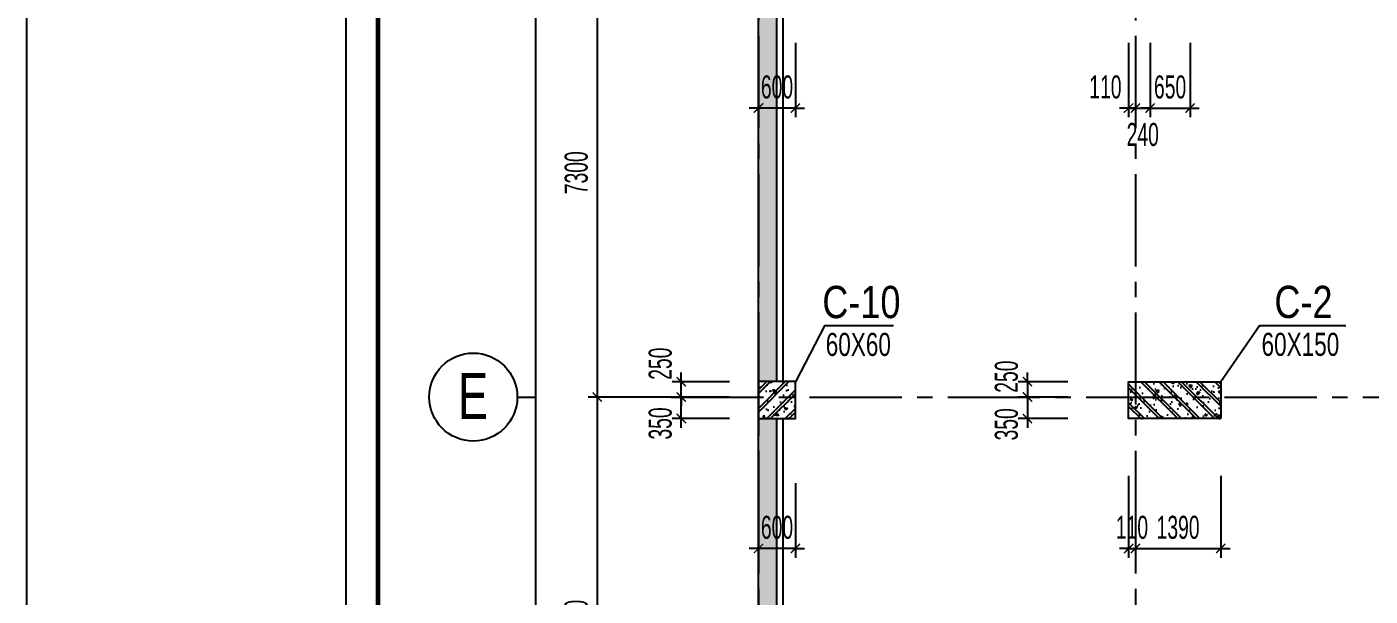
# Model space of a CAD drawing. Extents: x 1719887 to 1865417, y -150890 to 59748.
# Drawn here: x 1719887 to 1741740, y 12701 to 21965 of the extents above; entities that cross this region are included whole.
import ezdxf
from ezdxf.enums import TextEntityAlignment as Align

# ---------------------------------------------------------------- set-up
doc = ezdxf.new("R2010")
doc.units = 0
doc.header["$LTSCALE"] = 1000
doc.header["$MEASUREMENT"] = 0
doc.header["$PDMODE"] = 3
doc.linetypes.add('CENTER2', pattern=[1.125, 0.75, -0.125, 0.125, -0.125])
doc.layers.get('0').update_dxf_attribs({"linetype": 'CONTINUOUS'})
doc.layers.get('Defpoints').update_dxf_attribs({"linetype": 'CONTINUOUS'})
for name, color, linetype in [('CDC-KHUNGTEN', 7, 'CONTINUOUS'), ('CDC.01.AXIS', 160, 'CENTER2'), ('CDC.02.DIM', 1, 'CONTINUOUS'), ('CDC.05.STEEL', 4, 'CONTINUOUS'), ('CDC.06.TEXT', 2, 'CONTINUOUS'), ('CDC.10.HATCH', 9, 'CONTINUOUS'), ('CDC.11.NOTE', 8, 'CONTINUOUS'), ('KCS_CHI', 1, 'CONTINUOUS')]:
    doc.layers.add(name, color=color, linetype=linetype)
doc.styles.add('ARIAL', font='arial.ttf', dxfattribs={"width": 0.6})
doc.dimstyles.new('D150', dxfattribs={"dimscale": 150, "dimtxt": 2.5, "dimasz": 1, "dimexe": 1, "dimexo": 0, "dimgap": 1, "dimtad": 1, "dimdec": 0, "dimdsep": 46, "dimtxsty": 'ARIAL', "dimblk": 'ARCHTICK', "dimcen": 1, "dimdle": 1, "dimclrd": 1, "dimclre": 1, "dimclrt": 2, "dimadec": 0, "dimazin": 0, "dimtfac": 0.00072, "dimtdec": 0, "dimtix": 1, "dimtmove": 2, "dimatfit": 3, "dimldrblk": 'ARCHTICK', "dimfxl": 1, "dimtolj": 1, "dimlwd": -1, "dimlwe": -1, "dimarcsym": 0})

# ---------------------------------------------------------------- blocks, each defined once
blk = doc.blocks.new('_ARCHTICK')
at = {"color": 0, "linetype": 'ByBlock', "const_width": 0.15}
blk.add_lwpolyline([(-0.5, -0.5), (0.5, 0.5)], dxfattribs=at)
blk = doc.blocks.new('*D440')
at = {"layer": 'CDC.02.DIM', "color": 1, "transparency": 16777216}
for p, q in [((1729167, 23391), (1729167, 15791)), ((1730533, 23241), (1729017, 23241)), ((1730533, 15941), (1729017, 15941))]:
    blk.add_line(p, q, dxfattribs=at)
at = {"layer": 'Defpoints', "color": 0, "transparency": 16777216}
for p in [(1730533, 23241), (1729167, 15941), (1730533, 15941)]:
    blk.add_point(p, dxfattribs=at)
at = {"layer": 'CDC.02.DIM', "color": 1, "transparency": 16777216, "xscale": 150, "yscale": 150, "zscale": 150}
for p, rotation in [((1729167, 23241), 90), ((1729167, 15941), 270)]:
    blk.add_blockref('_ARCHTICK', p, dxfattribs=dict(at, rotation=rotation))
at = {"layer": 'CDC.02.DIM', "color": 2, "transparency": 16777216, "insert": (1728825, 19591), "char_height": 375, "attachment_point": 5, "rotation": 90, "style": 'ARIAL'}
blk.add_mtext('\\A1;7300', dxfattribs=at)
blk = doc.blocks.new('*D441')
at = {"layer": 'CDC.02.DIM', "color": 1, "transparency": 16777216}
for p, q in [((1729167, 16091), (1729167, 8491)), ((1730533, 15941), (1729017, 15941)), ((1730533, 8641), (1729017, 8641))]:
    blk.add_line(p, q, dxfattribs=at)
at = {"layer": 'Defpoints', "color": 0, "transparency": 16777216}
for p in [(1730533, 15941), (1729167, 8641), (1730533, 8641)]:
    blk.add_point(p, dxfattribs=at)
at = {"layer": 'CDC.02.DIM', "color": 1, "transparency": 16777216, "xscale": 150, "yscale": 150, "zscale": 150}
for p, rotation in [((1729167, 15941), 90), ((1729167, 8641), 270)]:
    blk.add_blockref('_ARCHTICK', p, dxfattribs=dict(at, rotation=rotation))
at = {"layer": 'CDC.02.DIM', "color": 2, "transparency": 16777216, "insert": (1728825, 12291), "char_height": 375, "attachment_point": 5, "rotation": 90, "style": 'ARIAL'}
blk.add_mtext('\\A1;7300', dxfattribs=at)
blk = doc.blocks.new('*D445')
at = {"layer": 'CDC.02.DIM', "color": 1, "transparency": 16777216}
for p, q in [((1728167, -23199), (1728167, 32391)), ((1730533, 32241), (1728017, 32241)), ((1730533, -23049), (1728017, -23049))]:
    blk.add_line(p, q, dxfattribs=at)
at = {"layer": 'Defpoints', "color": 0, "transparency": 16777216}
for p in [(1728167, 32241), (1730533, 32241), (1730533, -23049)]:
    blk.add_point(p, dxfattribs=at)
at = {"layer": 'CDC.02.DIM', "color": 1, "transparency": 16777216, "xscale": 150, "yscale": 150, "zscale": 150}
for p, rotation in [((1728167, 32241), 90), ((1728167, -23049), 270)]:
    blk.add_blockref('_ARCHTICK', p, dxfattribs=dict(at, rotation=rotation))
at = {"layer": 'CDC.02.DIM', "color": 2, "transparency": 16777216, "insert": (1727825, 4596), "char_height": 375, "attachment_point": 5, "rotation": 90, "style": 'ARIAL'}
blk.add_mtext('\\A1;55290', dxfattribs=at)
blk = doc.blocks.new('TH1')
at = {"layer": 'CDC.10.HATCH'}
h = blk.add_hatch(dxfattribs=at)
h.set_pattern_fill('CHAU-01', color=256, scale=80, style=0, pattern_type=2)
h.set_pattern_definition([(50, (0, 0), (573.80815, -50.20171), [60, -660]), (355, (0, 0), (-111.00107, 601.7537), [48, -528]), (100.4514, (47.8, -4.2), (462.8075, 551.55163), [50.99215, -560.91369]), (46.1842, (0, 160), (853.79284, -132.4152), [90, -990]), (96.6356, (71.15, 149), (747.73016, 779.2943), [76.48823, -841.3704]), (351.1842, (0, 160), (747.72956, 779.2949), [72, -792]), (21, (80, 120), (477.52564, -322.09511), [60, -660]), (326, (80, 120), (194.65227, 580.12004), [48, -528]), (71.4514, (119.8, 93.16), (672.1781, 258.0244), [50.99215, -560.91369]), (37.5, (0, 0), (9.727884, 266.315083), [0, -521.6, 0, -536, 0, -530]), (7.5, (0, 0), (210.45563, 315.52937), [0, -305.6, 0, -509.6, 0, -202]), (327.5, (-178.4, 0), (427.05795, -18.043897), [0, -200, 0, -624, 0, -828]), (317.5, (-258.4, 0), (466.548935, 80.083986), [0, -260, 0, -414.4, 0, -588]), (45, (0, 0), (-240.416306, 240.416306), []), (45, (0, 98), (-240.416306, 240.416306), [])])
h.paths.add_polyline_path([(1734850, -103598), (1734550, -103598), (1734550, -110158), (1734850, -110158)])
h.paths.add_polyline_path([(1734849, -96348), (1734549, -96348), (1734550, -102998), (1734850, -102998)])
h.paths.add_polyline_path([(1734849, -87748), (1734549, -87748), (1734549, -95748), (1734849, -95748)])
h.paths.add_polyline_path([(1734849, -80497), (1734549, -80497), (1734549, -87148), (1734849, -87148)])
h.paths.add_polyline_path([(1734849, -73338), (1734549, -73338), (1734549, -79897), (1734849, -79897)])
h.paths.add_polyline_path([(1734849, -68421), (1734549, -68421), (1734549, -72738), (1734849, -72738)])
h.paths.add_polyline_path([(1738394, -64148), (1740570, -64148), (1740570, -63848), (1738264, -63848), (1734549, -67821), (1734960, -67821)])
h = blk.add_hatch(dxfattribs=at)
h.set_pattern_fill('CHAU-01', color=256, scale=50, angle=270, style=0, pattern_type=2)
h.set_pattern_definition([(220, (3483905.78, -387218.8), (31.376067, -358.63009), [37.5, -412.5]), (275, (3483905.8, -387218.8), (-376.09607, 69.37567), [30, -330]), (169.5486, (3483908.4, -387248.68), (-344.71977, -289.25469), [31.870095, -350.571056]), (223.8158, (3483805.8, -387218.8), (82.75951, -533.62052), [56.25, -618.75]), (173.3644, (3483812.7, -387263.26), (-487.05894, -467.33135), [47.80514, -525.8565]), (278.8158, (3483805.8, -387218.8), (-487.0593, -467.33097), [45, -495]), (249, (3483830.78, -387268.8), (201.309445, -298.453526), [37.5, -412.5]), (304, (3483830.8, -387268.8), (-362.57502, -121.657666), [30, -330]), (198.5486, (3483847.56, -387293.66), (-161.26525, -420.111314), [31.870095, -350.571056]), (232.5, (3483905.78, -387218.79), (-166.446927, -6.079928), [0, -326, 0, -335, 0, -331.25]), (262.5, (3483905.78, -387218.8), (-197.205856, -131.534769), [0, -191, 0, -318.5, 0, -126.25]), (302.5, (3483905.78, -387107.29), (11.277436, -266.911218), [0, -125, 0, -390, 0, -517.5]), (312.5, (3483905.78, -387057.3), (-50.05249, -291.593085), [0, -162.5, 0, -259, 0, -367.5]), (225, (3483905.78, -387218.8), (-150.26019, 150.26019), []), (225, (3483844.53, -387218.8), (-150.26019, 150.26019), [])])
h.paths.add_polyline_path([(1734549, -80497), (1735149, -80497), (1735149, -79897), (1734549, -79897)])
h = blk.add_hatch(dxfattribs=at)
h.set_pattern_fill('CHAU-01', color=256, scale=50, style=0, pattern_type=2)
h.set_pattern_definition([(310, (0, -183495.4), (358.63009, 31.376067), [37.5, -412.5]), (5, (0, -183495.4), (-69.37567, -376.09607), [30, -330]), (259.5486, (29.9, -183492.77), (289.25469, -344.71977), [31.870095, -350.571056]), (313.8158, (0, -183595.4), (533.62052, 82.75951), [56.25, -618.75]), (263.3644, (44.47, -183588.5), (467.33135, -487.05894), [47.80514, -525.8565]), (8.8158, (0, -183595.4), (467.33097, -487.0593), [45, -495]), (339, (50, -183570.4), (298.453526, 201.309445), [37.5, -412.5]), (34, (50, -183570.4), (121.657666, -362.57502), [30, -330]), (288.5486, (74.87, -183553.6), (420.111314, -161.26525), [31.870095, -350.571056]), (322.5, (0, -183495.39), (6.079928, -166.446927), [0, -326, 0, -335, 0, -331.25]), (352.5, (0, -183495.39), (131.534769, -197.205856), [0, -191, 0, -318.5, 0, -126.25]), (32.5, (-111.5, -183495.39), (266.911218, 11.277436), [0, -125, 0, -390, 0, -517.5]), (42.5, (-161.5, -183495.39), (291.593085, -50.05249), [0, -162.5, 0, -259, 0, -367.5]), (315, (0, -183495.39), (-150.26019, -150.26019), []), (315, (0, -183556.64), (-150.26019, -150.26019), [])])
h.paths.add_polyline_path([(1742070, -80498), (1740680, -80498), (1740680, -80148), (1742070, -80148)])
h.paths.add_polyline_path([(1742070, -80148), (1740680, -80148), (1740680, -79898), (1742070, -79898)])
h.paths.add_polyline_path([(1740680, -80148), (1740570, -80148), (1740570, -79898), (1740680, -79898)])
h.paths.add_polyline_path([(1740680, -80498), (1740570, -80498), (1740570, -80148), (1740680, -80148)])
at = {"layer": 'CDC.01.AXIS', "ltscale": 2}
for p, q in [((1734550, -63021), (1734550, -119734)), ((1740680, -63021), (1740680, -119734)), ((1733131, -80148), (1840145, -80148))]:
    blk.add_line(p, q, dxfattribs=at)
at = {"layer": 'CDC.05.STEEL'}
for p, q in [((1734550, -119137), (1734549, -67821)), ((1734849, -79897), (1734849, -73338)), ((1734949, -79897), (1734949, -73338)), ((1734849, -87148), (1734849, -80497)), ((1734949, -87148), (1734949, -80497))]:
    blk.add_line(p, q, dxfattribs=at)
at = {"layer": 'CDC.05.STEEL', "ltscale": 2000}
for points in [[(1734549, -79897), (1734549, -80497), (1735149, -80497), (1735149, -79897)], [(1742070, -80498), (1740570, -80498), (1740570, -79898), (1742070, -79898)]]:
    blk.add_lwpolyline(points, close=True, dxfattribs=at)
blk = doc.blocks.new('*D475')
at = {"layer": 'CDC.02.DIM', "color": 1, "transparency": 16777216}
for p, q in [((1737810, 21707), (1737810, 20494)), ((1737920, 21707), (1737920, 20494)), ((1737810, 20644), (1737660, 20644)), ((1737810, 20644), (1737920, 20644)), ((1737920, 20644), (1738070, 20644))]:
    blk.add_line(p, q, dxfattribs=at)
at = {"layer": 'Defpoints', "color": 0, "transparency": 16777216}
for p in [(1737810, 21707), (1737920, 21707), (1737920, 20644)]:
    blk.add_point(p, dxfattribs=at)
at = {"layer": 'CDC.02.DIM', "color": 1, "transparency": 16777216, "xscale": 150, "yscale": 150, "zscale": 150}
blk.add_blockref('_ARCHTICK', (1737810, 20644), dxfattribs=at)
at = {"layer": 'CDC.02.DIM', "color": 1, "transparency": 16777216, "xscale": 150, "yscale": 150, "zscale": 150, "rotation": 180}
blk.add_blockref('_ARCHTICK', (1737920, 20644), dxfattribs=at)
at = {"layer": 'CDC.02.DIM', "color": 2, "transparency": 16777216, "insert": (1737433, 20985), "char_height": 375, "attachment_point": 5, "style": 'ARIAL'}
blk.add_mtext('\\A1;110', dxfattribs=at)
blk = doc.blocks.new('*D476')
at = {"layer": 'CDC.02.DIM', "color": 1, "transparency": 16777216}
for p, q in [((1737920, 21707), (1737920, 20494)), ((1738160, 21707), (1738160, 20494)), ((1737920, 20644), (1737770, 20644)), ((1737920, 20644), (1738160, 20644)), ((1738160, 20644), (1738310, 20644))]:
    blk.add_line(p, q, dxfattribs=at)
at = {"layer": 'Defpoints', "color": 0, "transparency": 16777216}
for p in [(1737920, 21707), (1738160, 21707), (1738160, 20644)]:
    blk.add_point(p, dxfattribs=at)
at = {"layer": 'CDC.02.DIM', "color": 1, "transparency": 16777216, "xscale": 150, "yscale": 150, "zscale": 150}
blk.add_blockref('_ARCHTICK', (1737920, 20644), dxfattribs=at)
at = {"layer": 'CDC.02.DIM', "color": 1, "transparency": 16777216, "xscale": 150, "yscale": 150, "zscale": 150, "rotation": 180}
blk.add_blockref('_ARCHTICK', (1738160, 20644), dxfattribs=at)
at = {"layer": 'CDC.02.DIM', "color": 2, "transparency": 16777216, "insert": (1738040, 20212), "char_height": 375, "attachment_point": 5, "style": 'ARIAL'}
blk.add_mtext('\\A1;240', dxfattribs=at)
blk = doc.blocks.new('*D477')
at = {"layer": 'CDC.02.DIM', "color": 1, "transparency": 16777216}
for p, q in [((1738160, 21707), (1738160, 20494)), ((1738810, 21707), (1738810, 20494)), ((1738160, 20644), (1738010, 20644)), ((1738160, 20644), (1738810, 20644)), ((1738810, 20644), (1738960, 20644))]:
    blk.add_line(p, q, dxfattribs=at)
at = {"layer": 'Defpoints', "color": 0, "transparency": 16777216}
for p in [(1738160, 21707), (1738810, 21707), (1738810, 20644)]:
    blk.add_point(p, dxfattribs=at)
at = {"layer": 'CDC.02.DIM', "color": 1, "transparency": 16777216, "xscale": 150, "yscale": 150, "zscale": 150}
blk.add_blockref('_ARCHTICK', (1738160, 20644), dxfattribs=at)
at = {"layer": 'CDC.02.DIM', "color": 1, "transparency": 16777216, "xscale": 150, "yscale": 150, "zscale": 150, "rotation": 180}
blk.add_blockref('_ARCHTICK', (1738810, 20644), dxfattribs=at)
at = {"layer": 'CDC.02.DIM', "color": 2, "transparency": 16777216, "insert": (1738485, 20985), "char_height": 375, "attachment_point": 5, "style": 'ARIAL'}
blk.add_mtext('\\A1;650', dxfattribs=at)
blk = doc.blocks.new('*D501')
at = {"layer": 'CDC.02.DIM', "color": 1, "transparency": 16777216}
for p, q in [((1731790, 21707), (1731790, 20494)), ((1732390, 21707), (1732390, 20494)), ((1731790, 20644), (1731640, 20644)), ((1732390, 20644), (1731790, 20644)), ((1732390, 20644), (1732540, 20644))]:
    blk.add_line(p, q, dxfattribs=at)
at = {"layer": 'Defpoints', "color": 0, "transparency": 16777216}
for p in [(1731790, 21707), (1732390, 21707), (1731790, 20644)]:
    blk.add_point(p, dxfattribs=at)
at = {"layer": 'CDC.02.DIM', "color": 1, "transparency": 16777216, "xscale": 150, "yscale": 150, "zscale": 150}
blk.add_blockref('_ARCHTICK', (1731790, 20644), dxfattribs=at)
at = {"layer": 'CDC.02.DIM', "color": 1, "transparency": 16777216, "xscale": 150, "yscale": 150, "zscale": 150, "rotation": 180}
blk.add_blockref('_ARCHTICK', (1732390, 20644), dxfattribs=at)
at = {"layer": 'CDC.02.DIM', "color": 2, "transparency": 16777216, "insert": (1732090, 20985), "char_height": 375, "attachment_point": 5, "style": 'ARIAL'}
blk.add_mtext('\\A1;600', dxfattribs=at)
blk = doc.blocks.new('*D503')
at = {"layer": 'CDC.02.DIM', "color": 1, "transparency": 16777216}
for p, q in [((1737810, 14659), (1737810, 13327)), ((1737920, 14659), (1737920, 13327)), ((1737810, 13477), (1737660, 13477)), ((1737810, 13477), (1737920, 13477)), ((1737920, 13477), (1738070, 13477))]:
    blk.add_line(p, q, dxfattribs=at)
at = {"layer": 'Defpoints', "color": 0, "transparency": 16777216}
for p in [(1737810, 14659), (1737920, 14659), (1737920, 13477)]:
    blk.add_point(p, dxfattribs=at)
at = {"layer": 'CDC.02.DIM', "color": 1, "transparency": 16777216, "xscale": 150, "yscale": 150, "zscale": 150}
blk.add_blockref('_ARCHTICK', (1737810, 13477), dxfattribs=at)
at = {"layer": 'CDC.02.DIM', "color": 1, "transparency": 16777216, "xscale": 150, "yscale": 150, "zscale": 150, "rotation": 180}
blk.add_blockref('_ARCHTICK', (1737920, 13477), dxfattribs=at)
at = {"layer": 'CDC.02.DIM', "color": 2, "transparency": 16777216, "insert": (1737865, 13819), "char_height": 375, "attachment_point": 5, "style": 'ARIAL'}
blk.add_mtext('\\A1;110', dxfattribs=at)
blk = doc.blocks.new('*D504')
at = {"layer": 'CDC.02.DIM', "color": 1, "transparency": 16777216}
for p, q in [((1737920, 14659), (1737920, 13327)), ((1739310, 14659), (1739310, 13327)), ((1737770, 13477), (1739460, 13477))]:
    blk.add_line(p, q, dxfattribs=at)
at = {"layer": 'Defpoints', "color": 0, "transparency": 16777216}
for p in [(1737920, 14659), (1739310, 14659), (1739310, 13477)]:
    blk.add_point(p, dxfattribs=at)
at = {"layer": 'CDC.02.DIM', "color": 1, "transparency": 16777216, "xscale": 150, "yscale": 150, "zscale": 150, "rotation": 180}
blk.add_blockref('_ARCHTICK', (1737920, 13477), dxfattribs=at)
at = {"layer": 'CDC.02.DIM', "color": 1, "transparency": 16777216, "xscale": 150, "yscale": 150, "zscale": 150}
blk.add_blockref('_ARCHTICK', (1739310, 13477), dxfattribs=at)
at = {"layer": 'CDC.02.DIM', "color": 2, "transparency": 16777216, "insert": (1738615, 13819), "char_height": 375, "attachment_point": 5, "style": 'ARIAL'}
blk.add_mtext('\\A1;1390', dxfattribs=at)
blk = doc.blocks.new('*D515')
at = {"layer": 'CDC.02.DIM', "color": 1, "transparency": 16777216}
for p, q in [((1731790, 14540), (1731790, 13327)), ((1732390, 14540), (1732390, 13327)), ((1731790, 13477), (1731640, 13477)), ((1732390, 13477), (1731790, 13477)), ((1732390, 13477), (1732540, 13477))]:
    blk.add_line(p, q, dxfattribs=at)
at = {"layer": 'Defpoints', "color": 0, "transparency": 16777216}
for p in [(1731790, 14540), (1732390, 14540), (1731790, 13477)]:
    blk.add_point(p, dxfattribs=at)
at = {"layer": 'CDC.02.DIM', "color": 1, "transparency": 16777216, "xscale": 150, "yscale": 150, "zscale": 150}
blk.add_blockref('_ARCHTICK', (1731790, 13477), dxfattribs=at)
at = {"layer": 'CDC.02.DIM', "color": 1, "transparency": 16777216, "xscale": 150, "yscale": 150, "zscale": 150, "rotation": 180}
blk.add_blockref('_ARCHTICK', (1732390, 13477), dxfattribs=at)
at = {"layer": 'CDC.02.DIM', "color": 2, "transparency": 16777216, "insert": (1732090, 13819), "char_height": 375, "attachment_point": 5, "style": 'ARIAL'}
blk.add_mtext('\\A1;600', dxfattribs=at)
blk = doc.blocks.new('*D816')
at = {"layer": 'CDC.02.DIM', "color": 1, "transparency": 16777216}
for p, q in [((1736824, 16191), (1736014, 16191)), ((1736164, 16191), (1736164, 16341)), ((1736164, 16191), (1736164, 15941)), ((1736824, 15941), (1736014, 15941)), ((1736164, 15941), (1736164, 15791))]:
    blk.add_line(p, q, dxfattribs=at)
at = {"layer": 'Defpoints', "color": 0, "transparency": 16777216}
for p in [(1736824, 16191), (1736164, 15941), (1736824, 15941)]:
    blk.add_point(p, dxfattribs=at)
at = {"layer": 'CDC.02.DIM', "color": 1, "transparency": 16777216, "xscale": 150, "yscale": 150, "zscale": 150}
for p, rotation in [((1736164, 16191), 270), ((1736164, 15941), 90)]:
    blk.add_blockref('_ARCHTICK', p, dxfattribs=dict(at, rotation=rotation))
at = {"layer": 'CDC.02.DIM', "color": 2, "transparency": 16777216, "insert": (1735823, 16273), "char_height": 375, "attachment_point": 5, "rotation": 90, "style": 'ARIAL'}
blk.add_mtext('\\A1;250', dxfattribs=at)
blk = doc.blocks.new('*D817')
at = {"layer": 'CDC.02.DIM', "color": 1, "transparency": 16777216}
for p, q in [((1736164, 16091), (1736164, 15441)), ((1736824, 15941), (1736014, 15941)), ((1736824, 15591), (1736014, 15591))]:
    blk.add_line(p, q, dxfattribs=at)
at = {"layer": 'Defpoints', "color": 0, "transparency": 16777216}
for p in [(1736824, 15941), (1736164, 15591), (1736824, 15591)]:
    blk.add_point(p, dxfattribs=at)
at = {"layer": 'CDC.02.DIM', "color": 1, "transparency": 16777216, "xscale": 150, "yscale": 150, "zscale": 150}
for p, rotation in [((1736164, 15941), 90), ((1736164, 15591), 270)]:
    blk.add_blockref('_ARCHTICK', p, dxfattribs=dict(at, rotation=rotation))
at = {"layer": 'CDC.02.DIM', "color": 2, "transparency": 16777216, "insert": (1735823, 15497), "char_height": 375, "attachment_point": 5, "rotation": 90, "style": 'ARIAL'}
blk.add_mtext('\\A1;350', dxfattribs=at)
blk = doc.blocks.new('*D983')
at = {"layer": 'CDC.02.DIM', "color": 1, "transparency": 16777216}
for p, q in [((1730533, 15441), (1730533, 16091)), ((1731318, 15941), (1730383, 15941)), ((1731318, 15591), (1730383, 15591))]:
    blk.add_line(p, q, dxfattribs=at)
at = {"layer": 'Defpoints', "color": 0, "transparency": 16777216}
for p in [(1730533, 15941), (1731318, 15941), (1731318, 15591)]:
    blk.add_point(p, dxfattribs=at)
at = {"layer": 'CDC.02.DIM', "color": 1, "transparency": 16777216, "xscale": 150, "yscale": 150, "zscale": 150}
for p, rotation in [((1730533, 15941), 90), ((1730533, 15591), 270)]:
    blk.add_blockref('_ARCHTICK', p, dxfattribs=dict(at, rotation=rotation))
at = {"layer": 'CDC.02.DIM', "color": 2, "transparency": 16777216, "insert": (1730192, 15511), "char_height": 375, "attachment_point": 5, "rotation": 90, "style": 'ARIAL'}
blk.add_mtext('\\A1;350', dxfattribs=at)
blk = doc.blocks.new('*D984')
at = {"layer": 'CDC.02.DIM', "color": 1, "transparency": 16777216}
for p, q in [((1731318, 16191), (1730383, 16191)), ((1730533, 16191), (1730533, 16341)), ((1730533, 15941), (1730533, 16191)), ((1731318, 15941), (1730383, 15941)), ((1730533, 15941), (1730533, 15791))]:
    blk.add_line(p, q, dxfattribs=at)
at = {"layer": 'Defpoints', "color": 0, "transparency": 16777216}
for p in [(1730533, 16191), (1731318, 16191), (1731318, 15941)]:
    blk.add_point(p, dxfattribs=at)
at = {"layer": 'CDC.02.DIM', "color": 1, "transparency": 16777216, "xscale": 150, "yscale": 150, "zscale": 150}
for p, rotation in [((1730533, 16191), 270), ((1730533, 15941), 90)]:
    blk.add_blockref('_ARCHTICK', p, dxfattribs=dict(at, rotation=rotation))
at = {"layer": 'CDC.02.DIM', "color": 2, "transparency": 16777216, "insert": (1730192, 16484), "char_height": 375, "attachment_point": 5, "rotation": 90, "style": 'ARIAL'}
blk.add_mtext('\\A1;250', dxfattribs=at)
blk = doc.blocks.new('KHUNG TEN')
at = {"layer": 'CDC-KHUNGTEN', "color": 8}
blk.add_lwpolyline([(75096, 1100), (83000, 1100), (83000, 58300), (3000, 58300), (3000, 1100), (75096, 1100)], dxfattribs=at)
at = {"layer": 'CDC-KHUNGTEN', "color": 255, "lineweight": 60}
blk.add_lwpolyline([(74900, 1400), (74900, 58000), (3300, 58000), (3300, 1400), (74900, 1400)], close=True, dxfattribs=at)
at = {"layer": 'Defpoints', "color": 1, "ltscale": 0.2}
blk.add_lwpolyline([(0, 0), (0, 59400), (84100, 59400), (84100, 0), (0, 0)], close=True, dxfattribs=at)

msp = doc.modelspace()

# ---------------------------------------------------------------- linework, layer by layer
at = {"layer": 'CDC.11.NOTE'}
for points in [[(1733986.2, 17097.6), (1732865.3, 17097.6), (1732389.4, 16190.1)], [(1741344.1, 17099), (1739939.3, 17099), (1739310.2, 16190.9)]]:
    msp.add_lwpolyline(points, dxfattribs=at)
at = {"layer": 'KCS_CHI'}
msp.add_line((1727864.9, 15940.9), (1728166.8, 15940.9), dxfattribs=at)
msp.add_circle((1727149, 15940.9), 715.9, dxfattribs=at)

# ---------------------------------------------------------------- block references
at = {"layer": 'CDC.06.TEXT', "xscale": 1.730439951605972, "yscale": 1.730439951605972, "zscale": 1.730439951605972}
msp.add_blockref('KHUNG TEN', (1719886.7, -43039.7), dxfattribs=at)
at = {"layer": 'CDC.10.HATCH'}
msp.add_blockref('TH1', (-2759.9, 96088.6), dxfattribs=at)

# ---------------------------------------------------------------- texts
at = {"layer": 'CDC.06.TEXT', "style": 'ARIAL'}
for s, height, width, p in [('C-10', 525, 0.8, (1733463.2, 17487.7)), ('C-2', 525, 0.8, (1740655.1, 17489.1)), ('60X60', 375, 0.7, (1733413.2, 16797.5)), ('60X150', 375, 0.7, (1740605.2, 16799))]:
    msp.add_text(s, height=height, dxfattribs=dict(at, width=width)).set_placement(p, align=Align.MIDDLE_CENTER)
at = {"layer": 'CDC.06.TEXT', "insert": (1727144.4, 16333.5), "char_height": 750, "width": 696.96, "attachment_point": 2, "line_spacing_factor": 0.938532}
msp.add_mtext('{\\fArial|b0|i0|c0|p34;\\W0.7;E}', dxfattribs=at)

# ---------------------------------------------------------------- dimensions: what is measured, and where the dimension line sits
at = {"layer": 'CDC.02.DIM'}
for base, p1, p2, picture, middle in [((1728166.8, 32241.2), (1730533.3, -23049.1), (1730533.3, 32241.2), '*D445', (1727825.3, 4596.1)), ((1729166.6, 15940.9), (1730533.3, 23240.9), (1730533.3, 15940.9), '*D440', (1728825, 19590.9)), ((1729166.6, 8640.9), (1730533.3, 15940.9), (1730533.3, 8640.9), '*D441', (1728825, 12290.9))]:
    dim = msp.add_linear_dim(base=base, p1=p1, p2=p2, angle=90, dimstyle='D150', dxfattribs=at)
    dim.commit()
    dim.dimension.update_dxf_attribs({"geometry": picture, "text_midpoint": middle})
for base, p1, p2, picture, middle in [((1731789.9, 20643.8), (1732389.8, 21706.8), (1731789.9, 21706.8), '*D501', (1732089.8, 20985.3)), ((1738809.9, 20643.8), (1738159.9, 21706.8), (1738809.9, 21706.8), '*D477', (1738484.9, 20985.3)), ((1737919.9, 13477.2), (1737810, 14658.8), (1737919.9, 14658.8), '*D503', (1737864.9, 13818.7)), ((1739310, 13477.2), (1737919.9, 14658.8), (1739310, 14658.8), '*D504', (1738614.9, 13818.8)), ((1731789.9, 13477.2), (1732389.8, 14540.2), (1731789.9, 14540.2), '*D515', (1732089.8, 13818.7))]:
    dim = msp.add_linear_dim(base=base, p1=p1, p2=p2, dimstyle='D150', dxfattribs=at)
    dim.commit()
    dim.dimension.update_dxf_attribs({"geometry": picture, "text_midpoint": middle})
for base, p1, p2, picture, middle in [((1737919.9, 20643.8), (1737809.9, 21706.8), (1737919.9, 21706.8), '*D475', (1737433.3, 20985.3)), ((1738159.9, 20643.8), (1737919.9, 21706.8), (1738159.9, 21706.8), '*D476', (1738039.9, 20212.4))]:
    dim = msp.add_linear_dim(base=base, p1=p1, p2=p2, dimstyle='D150', dxfattribs=at)
    dim.commit()
    dim.dimension.update_dxf_attribs({"geometry": picture, "text_midpoint": middle, "dimtype": 160})
for base, p1, p2, angle, picture, middle in [((1730533.3, 16190.7), (1731317.6, 15940.6), (1731317.6, 16190.7), 270, '*D984', (1730191.9, 16484.4)), ((1736164.3, 15940.9), (1736823.6, 16190.9), (1736823.6, 15940.9), 90, '*D816', (1735822.8, 16272.7)), ((1730533.3, 15940.6), (1731317.6, 15590.7), (1731317.6, 15940.6), 270, '*D983', (1730191.7, 15510.6)), ((1736164.3, 15590.9), (1736823.6, 15940.9), (1736823.6, 15590.9), 90, '*D817', (1735822.7, 15497.2))]:
    dim = msp.add_linear_dim(base=base, p1=p1, p2=p2, angle=angle, dimstyle='D150', dxfattribs=at)
    dim.commit()
    dim.dimension.update_dxf_attribs({"geometry": picture, "text_midpoint": middle, "dimtype": 160})

doc.saveas('drawing.dxf')
